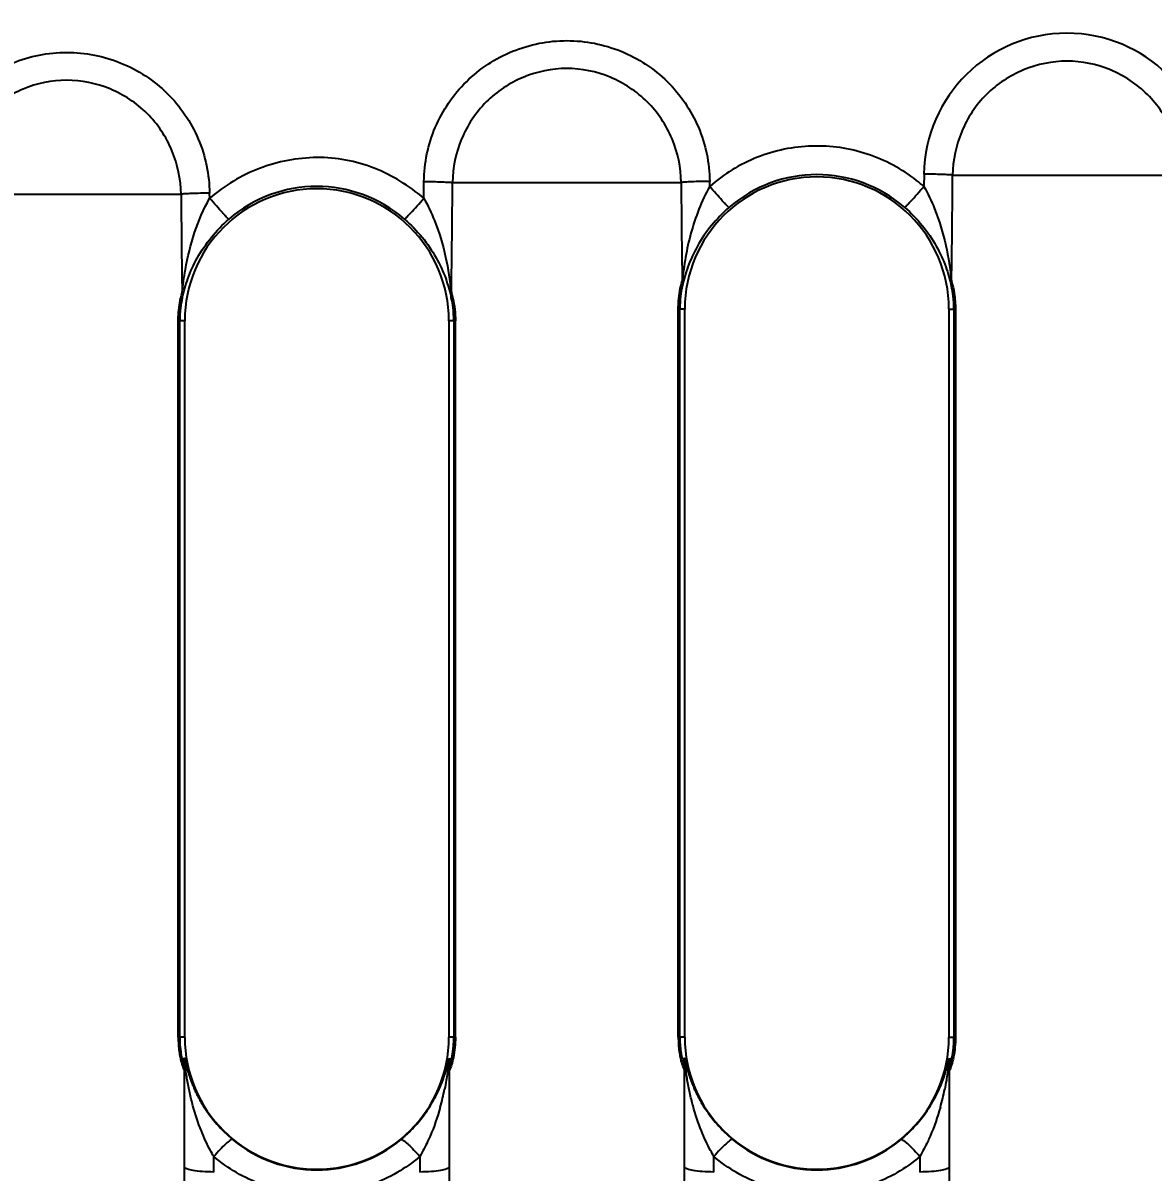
# Model space of a CAD drawing. Header units: millimetres. Extents: x 1147 to 12155, y -6137 to -4403.
# Drawn here: x 4045.92 to 4084.55, y -5163.33 to -5124.06 of the extents above; entities that cross this region are included whole.
import ezdxf

# ---------------------------------------------------------------- set-up
doc = ezdxf.new("R2010")
doc.units = ezdxf.units.MM
doc.header["$LTSCALE"] = 16.335
doc.header["$PDMODE"] = 3
doc.header["$PDSIZE"] = 0.3125
doc.linetypes.add('HIDDEN', pattern=[0.2, 0.1, -0.1])
doc.layers.get('0').update_dxf_attribs({"linetype": 'CONTINUOUS'})
doc.layers.get('Defpoints').update_dxf_attribs({"linetype": 'CONTINUOUS'})
doc.layers.add('DEFAULT_2', color=8, linetype='HIDDEN')
doc.styles.get("Standard").update_dxf_attribs({"font": 'txt', "width": 0.8})
doc.dimstyles.get("Standard").update_dxf_attribs({"dimtxt": 0.15625, "dimasz": 0.1875, "dimexe": 0.125, "dimexo": 0.0625, "dimtad": 0, "dimtih": 1, "dimtoh": 1, "dimdsep": 46, "dimtxsty": 'Standard', "dimcen": 0.09, "dimadec": 0, "dimazin": 0, "dimtp": 0.01, "dimtm": 0.01, "dimtfac": 1, "dimtofl": 0, "dimtmove": 0, "dimatfit": 3, "dimfxl": 0, "dimtolj": 1, "dimarcsym": 0})

# ---------------------------------------------------------------- blocks, each defined once
blk = doc.blocks.new('*D715')
at = {"color": 4, "lineweight": -2}
blk.add_line((3856.578, -5108.772), (3814.98, -5108.772), dxfattribs=at)
at = {"layer": 'Defpoints', "color": 0}
for p in [(3814.98, -5108.772), (3856.641, -5108.772), (4103.729, -5263.772)]:
    blk.add_point(p, dxfattribs=at)
at = {"color": 6, "insert": (3801.113, -5108.772), "char_height": 8, "attachment_point": 5}
blk.add_mtext('\\A1;155.00', dxfattribs=at)
blk = doc.blocks.new('*D716')
at = {"color": 4, "lineweight": -2}
blk.add_line((3858.666, -5058.772), (3814.98, -5058.772), dxfattribs=at)
at = {"layer": 'Defpoints', "color": 0}
for p in [(3814.98, -5058.772), (3858.729, -5058.772), (4103.729, -5263.772)]:
    blk.add_point(p, dxfattribs=at)
at = {"color": 6, "insert": (3800.58, -5058.772), "char_height": 8, "attachment_point": 5}
blk.add_mtext('\\A1;205.00', dxfattribs=at)
blk = doc.blocks.new('*D721')
at = {"color": 4, "lineweight": -2}
blk.add_line((3858.729, -5054.498), (3858.729, -5013.344), dxfattribs=at)
at = {"layer": 'Defpoints', "color": 0}
for p in [(3858.729, -5013.344), (3858.729, -5054.56), (4103.729, -5263.772)]:
    blk.add_point(p, dxfattribs=at)
at = {"color": 6, "insert": (3858.729, -4998.41), "char_height": 8, "attachment_point": 5, "rotation": 90}
blk.add_mtext('\\A1;245.00', dxfattribs=at)

msp = doc.modelspace()

# ---------------------------------------------------------------- linework, layer by layer
at = {"color": 7, "linetype": 'Continuous'}
for p, q in [((4059.626, -5130.049), (4059.632, -5129.478)), ((4060.609, -5129.514), (4068.421, -5129.514)), ((4069.4, -5129.648), (4069.397, -5129.476)), ((4076.724, -5129.226), (4076.721, -5129.647)), ((4077.702, -5129.263), (4085.515, -5129.263)), ((4043.516, -5129.917), (4051.328, -5129.917)), ((4052.307, -5130.051), (4052.303, -5129.878)), ((4068.324, -5158.724), (4068.324, -5133.838)), ((4068.547, -5133.838), (4068.324, -5133.838)), ((4068.376, -5158.724), (4068.376, -5133.838)), ((4068.547, -5158.724), (4068.547, -5133.838)), ((4077.575, -5133.838), (4077.575, -5158.724)), ((4077.575, -5133.838), (4077.799, -5133.838)), ((4077.747, -5133.838), (4077.747, -5158.724)), ((4077.799, -5133.838), (4077.799, -5158.724)), ((4051.23, -5158.724), (4051.23, -5134.24)), ((4051.454, -5134.24), (4051.23, -5134.24)), ((4051.282, -5158.724), (4051.282, -5134.24)), ((4051.454, -5158.724), (4051.454, -5134.24)), ((4060.481, -5134.24), (4060.481, -5158.724)), ((4060.653, -5134.24), (4060.481, -5134.24)), ((4060.653, -5134.24), (4060.653, -5158.724)), ((4060.705, -5158.724), (4060.705, -5134.24)), ((4051.454, -5158.724), (4051.23, -5158.724)), ((4060.705, -5158.724), (4060.481, -5158.724)), ((4068.547, -5158.724), (4068.324, -5158.724)), ((4077.575, -5158.724), (4077.799, -5158.724)), ((4051.443, -5163.152), (4051.443, -5159.603)), ((4060.492, -5159.603), (4060.492, -5163.152)), ((4068.536, -5163.152), (4068.536, -5159.603)), ((4077.586, -5159.603), (4077.586, -5163.152)), ((4052.448, -5163.332), (4052.448, -5162.802)), ((4059.487, -5162.802), (4059.487, -5163.332)), ((4069.542, -5163.332), (4069.542, -5162.802)), ((4076.58, -5162.802), (4076.58, -5163.332))]:
    msp.add_line(p, q, dxfattribs=at)
for centre, radius, start, end in [((4103.729, -7118.947), 1999.166, 85.604565, 94.395435), ((4081.608, -5129.296), 4.886, 0.8359, 179.1817), ((3431.508, -5124.766), 629.118, 359.224576, 359.567548), ((4693.247, -5124.587), 624.845, 180.451854, 180.761056), ((4073.061, -5133.838), 4.514, 0, 180), ((4073.061, -5133.829), 4.584, 49.0816, 130.9634), ((4072.584, -5134.477), 6.359, 49.4176, 52.3671), ((3453.255, -5124.497), 624.465, 359.23067, 359.562713), ((4680.894, -5124.905), 629.586, 180.456057, 180.762808), ((4055.968, -5134.24), 4.514, 0, 180), ((4055.967, -5134.231), 4.584, 49.1012, 130.9701), ((4055.968, -5158.724), 4.514, 180, 0), ((4073.061, -5158.724), 4.514, 180, 0), ((4023.635, -5158.504), 27.81, 357.9269, 358.0608), ((4050.533, -5159.603), 0.91, 0.0251, 10.0006), ((4061.396, -5159.602), 0.903, 170.0415, 180.0866), ((4087.113, -5158.544), 26.622, 181.9381, 182.3377), ((4040.728, -5158.504), 27.81, 357.9269, 358.0608), ((4067.627, -5159.603), 0.91, 0.0251, 10.0006), ((4078.489, -5159.602), 0.903, 170.0415, 180.0866), ((4104.206, -5158.544), 26.622, 181.9381, 182.3377), ((4026.08, -5158.593), 25.363, 357.655, 357.9277), ((4050.501, -5159.827), 0.942, 0.0141, 12.0456), ((4061.434, -5159.827), 0.942, 167.9548, 179.9781), ((4043.174, -5158.593), 25.363, 357.655, 357.9277), ((4067.595, -5159.827), 0.942, 0.0141, 12.0456), ((4078.528, -5159.827), 0.942, 167.9548, 179.984), ((4051.665, -5158.729), 8.852, 344.3403, 348.4216), ((4068.759, -5158.729), 8.852, 344.3403, 348.4216), ((4055.968, -5158.776), 4.486, 230.0544, 309.9456), ((4073.061, -5158.776), 4.486, 230.0544, 309.9456)]:
    msp.add_arc(centre, radius, start, end, dxfattribs=at)
for points, knots in [([(4059.632, -5129.478), (4059.638, -5128.849), (4059.902, -5127.578), (4060.994, -5125.979), (4062.613, -5124.913), (4064.514, -5124.54), (4066.415, -5124.912), (4068.034, -5125.977), (4069.127, -5127.575), (4069.391, -5128.846), (4069.397, -5129.476)], [0, 0, 0, 0, 0.124971, 0.249967, 0.374991, 0.500012, 0.625033, 0.750052, 0.875046, 1, 1, 1, 1]), ([(4042.538, -5129.881), (4042.55, -5129.251), (4042.743, -5128.294), (4043.354, -5127.182), (4044.168, -5126.207), (4045.519, -5125.314), (4047.42, -5124.942), (4049.322, -5125.313), (4050.94, -5126.379), (4052.036, -5127.977), (4052.293, -5129.248), (4052.303, -5129.878)], [0, 0, 0, 0, 0.124899, 0.187666, 0.250437, 0.375367, 0.500312, 0.625255, 0.750186, 0.875116, 1, 1, 1, 1]), ([(4068.421, -5129.514), (4068.416, -5129.006), (4068.199, -5127.984), (4067.339, -5126.683), (4066.037, -5125.827), (4064.511, -5125.51), (4062.986, -5125.829), (4061.686, -5126.687), (4060.829, -5127.987), (4060.613, -5129.007), (4060.609, -5129.514)], [0, 0, 0, 0, 0.125403, 0.250506, 0.375482, 0.500268, 0.625054, 0.749969, 0.874897, 1, 1, 1, 1]), ([(4085.515, -5129.263), (4085.51, -5128.756), (4085.294, -5127.737), (4084.437, -5126.436), (4083.137, -5125.578), (4081.612, -5125.258), (4080.086, -5125.575), (4078.784, -5126.431), (4077.923, -5127.733), (4077.707, -5128.755), (4077.702, -5129.263)], [0, 0, 0, 0, 0.125071, 0.249972, 0.374885, 0.499675, 0.624474, 0.749465, 0.874594, 1, 1, 1, 1]), ([(4051.328, -5129.917), (4051.323, -5129.407), (4051.105, -5128.384), (4050.242, -5127.082), (4048.939, -5126.227), (4047.414, -5125.912), (4045.891, -5126.231), (4044.593, -5127.089), (4043.736, -5128.389), (4043.52, -5129.409), (4043.516, -5129.917)], [0, 0, 0, 0, 0.125663, 0.25091, 0.375881, 0.500571, 0.625171, 0.74991, 0.874793, 1, 1, 1, 1]), ([(4076.467, -5129.441), (4075.963, -5129.053), (4074.82, -5128.432), (4072.892, -5128.157), (4070.986, -5128.546), (4069.878, -5129.229), (4069.4, -5129.648)], [0, 0, 0, 0, 0.249987, 0.500012, 0.750044, 1, 1, 1, 1]), ([(4059.626, -5130.049), (4059.121, -5129.62), (4057.971, -5128.905), (4056.297, -5128.592), (4054.97, -5128.732), (4054.004, -5129.004), (4053.1, -5129.441), (4052.561, -5129.835), (4052.307, -5130.051)], [0, 0, 0, 0, 0.249539, 0.499021, 0.624249, 0.749583, 0.874777, 1, 1, 1, 1]), ([(4059.632, -5129.478), (4059.839, -5129.48), (4060.122, -5129.484), (4060.447, -5129.5), (4060.566, -5129.508), (4060.609, -5129.514)], [0, 0, 0, 0, 0.634791, 0.867408, 1, 1, 1, 1]), ([(4069.397, -5129.476), (4069.191, -5129.478), (4068.909, -5129.482), (4068.584, -5129.499), (4068.464, -5129.507), (4068.421, -5129.514)], [0, 0, 0, 0, 0.633181, 0.866642, 1, 1, 1, 1]), ([(4077.702, -5129.263), (4077.659, -5129.256), (4077.539, -5129.249), (4077.214, -5129.232), (4076.931, -5129.228), (4076.725, -5129.226)], [0, 0, 0, 0, 0.133637, 0.367276, 1, 1, 1, 1]), ([(4052.304, -5129.878), (4052.098, -5129.88), (4051.815, -5129.884), (4051.49, -5129.901), (4051.371, -5129.909), (4051.328, -5129.917)], [0, 0, 0, 0, 0.633252, 0.866688, 1, 1, 1, 1]), ([(4069.399, -5129.648), (4069.116, -5130.147), (4068.809, -5130.958), (4068.56, -5132.06), (4068.491, -5132.614), (4068.457, -5132.886)], [0, 0, 0, 0, 0.507123, 0.757152, 1, 1, 1, 1]), ([(4070.056, -5130.367), (4070.046, -5130.363), (4070.024, -5130.338), (4069.977, -5130.294), (4069.91, -5130.221), (4069.787, -5130.088), (4069.615, -5129.894), (4069.472, -5129.732), (4069.399, -5129.648)], [0, 0, 0, 0, 0.030903, 0.099655, 0.201989, 0.333511, 0.658572, 1, 1, 1, 1]), ([(4076.064, -5130.364), (4076.072, -5130.361), (4076.092, -5130.339), (4076.135, -5130.299), (4076.198, -5130.232), (4076.319, -5130.102), (4076.496, -5129.904), (4076.644, -5129.736), (4076.721, -5129.647)], [0, 0, 0, 0, 0.027298, 0.088794, 0.183246, 0.309276, 0.637838, 1, 1, 1, 1]), ([(4076.721, -5129.647), (4076.861, -5129.893), (4077.166, -5130.545), (4077.491, -5131.633), (4077.617, -5132.472), (4077.664, -5132.882)], [0, 0, 0, 0, 0.250173, 0.635163, 1, 1, 1, 1]), ([(4051.364, -5133.287), (4051.394, -5133.02), (4051.487, -5132.323), (4051.757, -5131.222), (4052.095, -5130.423), (4052.305, -5130.051)], [0, 0, 0, 0, 0.238012, 0.622165, 1, 1, 1, 1]), ([(4052.962, -5130.769), (4052.954, -5130.766), (4052.933, -5130.744), (4052.89, -5130.704), (4052.828, -5130.636), (4052.707, -5130.506), (4052.53, -5130.308), (4052.382, -5130.14), (4052.305, -5130.051)], [0, 0, 0, 0, 0.027301, 0.088896, 0.18347, 0.309595, 0.638131, 1, 1, 1, 1]), ([(4058.969, -5130.766), (4058.977, -5130.763), (4058.997, -5130.74), (4059.041, -5130.701), (4059.103, -5130.634), (4059.225, -5130.504), (4059.401, -5130.306), (4059.549, -5130.138), (4059.626, -5130.049)], [0, 0, 0, 0, 0.027333, 0.088838, 0.183285, 0.309302, 0.637826, 1, 1, 1, 1]), ([(4059.626, -5130.049), (4059.766, -5130.295), (4060.071, -5130.946), (4060.396, -5132.033), (4060.522, -5132.872), (4060.569, -5133.28)], [0, 0, 0, 0, 0.2503, 0.635477, 1, 1, 1, 1]), ([(4070.056, -5130.367), (4069.624, -5130.739), (4069.089, -5131.4), (4068.645, -5132.363), (4068.517, -5132.834), (4068.461, -5133.055)], [0, 0, 0, 0, 0.53929, 0.784635, 1, 1, 1, 1]), ([(4076.064, -5130.364), (4076.494, -5130.738), (4077.033, -5131.397), (4077.475, -5132.36), (4077.606, -5132.831), (4077.66, -5133.051)], [0, 0, 0, 0, 0.539229, 0.785084, 1, 1, 1, 1]), ([(4051.368, -5133.456), (4051.422, -5133.235), (4051.553, -5132.765), (4051.994, -5131.802), (4052.532, -5131.142), (4052.962, -5130.769)], [0, 0, 0, 0, 0.215239, 0.461019, 1, 1, 1, 1]), ([(4058.969, -5130.766), (4059.399, -5131.139), (4059.938, -5131.798), (4060.38, -5132.761), (4060.511, -5133.23), (4060.566, -5133.45)], [0, 0, 0, 0, 0.539528, 0.785479, 1, 1, 1, 1]), ([(4068.324, -5133.838), (4068.324, -5133.745), (4068.337, -5133.424), (4068.39, -5133.104), (4068.457, -5132.886)], [0, 0, 0, 0, 0.290028, 1, 1, 1, 1]), ([(4068.461, -5133.055), (4068.433, -5133.168), (4068.393, -5133.429), (4068.376, -5133.692), (4068.376, -5133.838)], [0, 0, 0, 0, 0.443283, 1, 1, 1, 1]), ([(4077.747, -5133.838), (4077.747, -5133.691), (4077.729, -5133.426), (4077.688, -5133.165), (4077.66, -5133.051)], [0, 0, 0, 0, 0.55798, 1, 1, 1, 1]), ([(4077.664, -5132.882), (4077.702, -5133.017), (4077.778, -5133.332), (4077.796, -5133.656), (4077.799, -5133.838)], [0, 0, 0, 0, 0.434762, 1, 1, 1, 1]), ([(4051.23, -5134.24), (4051.23, -5134.147), (4051.243, -5133.826), (4051.296, -5133.505), (4051.364, -5133.287)], [0, 0, 0, 0, 0.290236, 1, 1, 1, 1]), ([(4051.368, -5133.456), (4051.34, -5133.569), (4051.3, -5133.83), (4051.282, -5134.094), (4051.282, -5134.24)], [0, 0, 0, 0, 0.442973, 1, 1, 1, 1]), ([(4060.653, -5134.24), (4060.653, -5134.092), (4060.635, -5133.827), (4060.594, -5133.564), (4060.566, -5133.45)], [0, 0, 0, 0, 0.558904, 1, 1, 1, 1]), ([(4060.569, -5133.28), (4060.588, -5133.34), (4060.671, -5133.653), (4060.705, -5133.979), (4060.705, -5134.24)], [0, 0, 0, 0, 0.192453, 1, 1, 1, 1]), ([(4060.653, -5134.24), (4060.655, -5134.24), (4060.673, -5134.241), (4060.69, -5134.238), (4060.705, -5134.24)], [0, 0, 0, 0, 0.115206, 1, 1, 1, 1]), ([(4051.23, -5158.724), (4051.23, -5158.805), (4051.236, -5158.966), (4051.257, -5159.19), (4051.298, -5159.415), (4051.324, -5159.564), (4051.443, -5159.913), (4051.443, -5159.827)], [0, 0, 0, 0, 0.21499, 0.42121, 0.609642, 0.77114, 1, 1, 1, 1]), ([(4051.282, -5158.724), (4051.282, -5158.836), (4051.29, -5159.001), (4051.314, -5159.211), (4051.334, -5159.35), (4051.357, -5159.465), (4051.378, -5159.557), (4051.398, -5159.609), (4051.408, -5159.644), (4051.416, -5159.646)], [0, 0, 0, 0, 0.358861, 0.52633, 0.677356, 0.80557, 0.905304, 0.971566, 1, 1, 1, 1]), ([(4060.705, -5158.724), (4060.705, -5158.957), (4060.675, -5159.279), (4060.585, -5159.64), (4060.542, -5159.772), (4060.519, -5159.819)], [0, 0, 0, 0, 0.626808, 0.860215, 1, 1, 1, 1]), ([(4060.628, -5159.149), (4060.632, -5159.115), (4060.646, -5158.974), (4060.653, -5158.832), (4060.653, -5158.724)], [0, 0, 0, 0, 0.240833, 1, 1, 1, 1]), ([(4068.324, -5158.724), (4068.324, -5158.805), (4068.33, -5158.966), (4068.351, -5159.19), (4068.392, -5159.415), (4068.418, -5159.564), (4068.536, -5159.913), (4068.536, -5159.827)], [0, 0, 0, 0, 0.21499, 0.42121, 0.609642, 0.77114, 1, 1, 1, 1]), ([(4068.376, -5158.724), (4068.376, -5158.836), (4068.384, -5159.001), (4068.407, -5159.211), (4068.428, -5159.35), (4068.451, -5159.465), (4068.471, -5159.557), (4068.492, -5159.609), (4068.501, -5159.644), (4068.51, -5159.646)], [0, 0, 0, 0, 0.358861, 0.52633, 0.677356, 0.80557, 0.905304, 0.971566, 1, 1, 1, 1]), ([(4077.799, -5158.724), (4077.799, -5158.956), (4077.769, -5159.277), (4077.679, -5159.637), (4077.636, -5159.77), (4077.613, -5159.817)], [0, 0, 0, 0, 0.62537, 0.85881, 1, 1, 1, 1]), ([(4077.722, -5159.149), (4077.726, -5159.115), (4077.74, -5158.974), (4077.747, -5158.832), (4077.747, -5158.724)], [0, 0, 0, 0, 0.240833, 1, 1, 1, 1]), ([(4060.513, -5159.63), (4060.513, -5159.636), (4060.516, -5159.654), (4060.542, -5159.616), (4060.551, -5159.565), (4060.583, -5159.455), (4060.606, -5159.315), (4060.622, -5159.207), (4060.628, -5159.149)], [0, 0, 0, 0, 0.031532, 0.058615, 0.179548, 0.387286, 0.666665, 1, 1, 1, 1]), ([(4077.607, -5159.63), (4077.607, -5159.636), (4077.609, -5159.654), (4077.635, -5159.616), (4077.644, -5159.565), (4077.676, -5159.455), (4077.7, -5159.315), (4077.715, -5159.207), (4077.722, -5159.149)], [0, 0, 0, 0, 0.031532, 0.058615, 0.179548, 0.387286, 0.666665, 1, 1, 1, 1]), ([(4051.734, -5161.072), (4051.694, -5160.926), (4051.639, -5160.704), (4051.578, -5160.408), (4051.538, -5160.188), (4051.503, -5159.971), (4051.481, -5159.802), (4051.462, -5159.667), (4051.458, -5159.619), (4051.443, -5159.557), (4051.443, -5159.593), (4051.443, -5159.603)], [0, 0, 0, 0, 0.292745, 0.438531, 0.582185, 0.722214, 0.857925, 0.920652, 0.965542, 0.980282, 1, 1, 1, 1]), ([(4060.492, -5159.603), (4060.492, -5159.498), (4060.432, -5159.997), (4060.398, -5160.181), (4060.357, -5160.405), (4060.337, -5160.505)], [0, 0, 0, 0, 0.341301, 0.66521, 1, 1, 1, 1]), ([(4060.519, -5159.819), (4060.514, -5159.829), (4060.5, -5159.864), (4060.492, -5159.834), (4060.492, -5159.826)], [0, 0, 0, 0, 0.610484, 1, 1, 1, 1]), ([(4068.828, -5161.072), (4068.788, -5160.926), (4068.733, -5160.704), (4068.672, -5160.408), (4068.632, -5160.188), (4068.597, -5159.971), (4068.574, -5159.802), (4068.555, -5159.667), (4068.552, -5159.619), (4068.537, -5159.557), (4068.536, -5159.593), (4068.536, -5159.603)], [0, 0, 0, 0, 0.292745, 0.438531, 0.582185, 0.722214, 0.857925, 0.920652, 0.965542, 0.980282, 1, 1, 1, 1]), ([(4077.586, -5159.603), (4077.586, -5159.498), (4077.525, -5159.997), (4077.491, -5160.181), (4077.451, -5160.405), (4077.43, -5160.505)], [0, 0, 0, 0, 0.341301, 0.66521, 1, 1, 1, 1]), ([(4077.613, -5159.817), (4077.608, -5159.828), (4077.594, -5159.865), (4077.586, -5159.834), (4077.586, -5159.827)], [0, 0, 0, 0, 0.623232, 1, 1, 1, 1]), ([(4052.448, -5162.802), (4052.408, -5162.734), (4052.25, -5162.451), (4052.113, -5162.155), (4052.021, -5161.927)], [0, 0, 0, 0, 0.243206, 1, 1, 1, 1]), ([(4059.84, -5162.105), (4059.813, -5162.166), (4059.706, -5162.403), (4059.585, -5162.635), (4059.487, -5162.802)], [0, 0, 0, 0, 0.255328, 1, 1, 1, 1]), ([(4069.542, -5162.802), (4069.502, -5162.734), (4069.343, -5162.451), (4069.206, -5162.155), (4069.115, -5161.927)], [0, 0, 0, 0, 0.243206, 1, 1, 1, 1]), ([(4076.933, -5162.105), (4076.907, -5162.166), (4076.8, -5162.403), (4076.679, -5162.635), (4076.58, -5162.802)], [0, 0, 0, 0, 0.255328, 1, 1, 1, 1]), ([(4053.087, -5162.216), (4053.078, -5162.213), (4053.048, -5162.223), (4052.971, -5162.27), (4052.836, -5162.387), (4052.652, -5162.573), (4052.518, -5162.722), (4052.448, -5162.802)], [0, 0, 0, 0, 0.034741, 0.098259, 0.315025, 0.636274, 1, 1, 1, 1]), ([(4058.848, -5162.216), (4058.859, -5162.212), (4058.893, -5162.226), (4058.944, -5162.259), (4059.015, -5162.315), (4059.135, -5162.422), (4059.295, -5162.586), (4059.423, -5162.728), (4059.487, -5162.802)], [0, 0, 0, 0, 0.039768, 0.112527, 0.216204, 0.346578, 0.663689, 1, 1, 1, 1]), ([(4070.181, -5162.216), (4070.171, -5162.213), (4070.142, -5162.223), (4070.065, -5162.27), (4069.93, -5162.387), (4069.746, -5162.573), (4069.611, -5162.722), (4069.542, -5162.802)], [0, 0, 0, 0, 0.034741, 0.098259, 0.315025, 0.636274, 1, 1, 1, 1]), ([(4075.941, -5162.216), (4075.953, -5162.212), (4075.986, -5162.226), (4076.038, -5162.259), (4076.109, -5162.315), (4076.229, -5162.422), (4076.389, -5162.586), (4076.516, -5162.728), (4076.58, -5162.802)], [0, 0, 0, 0, 0.039768, 0.112527, 0.216204, 0.346578, 0.663689, 1, 1, 1, 1]), ([(4059.487, -5162.802), (4059.004, -5163.212), (4057.882, -5163.871), (4055.968, -5164.213), (4054.053, -5163.871), (4052.931, -5163.212), (4052.448, -5162.802)], [0, 0, 0, 0, 0.249583, 0.500006, 0.750427, 1, 1, 1, 1]), ([(4076.58, -5162.802), (4076.097, -5163.212), (4074.976, -5163.871), (4073.061, -5164.213), (4071.146, -5163.871), (4070.025, -5163.212), (4069.542, -5162.802)], [0, 0, 0, 0, 0.249583, 0.500006, 0.750427, 1, 1, 1, 1]), ([(4051.443, -5185.467), (4051.443, -5183.612), (4051.392, -5179.893), (4051.348, -5174.309), (4051.392, -5168.726), (4051.443, -5165.007), (4051.443, -5163.152)], [0, 0, 0, 0, 0.249324, 0.499998, 0.750687, 1, 1, 1, 1]), ([(4052.448, -5163.332), (4052.315, -5163.332), (4052.08, -5163.325), (4051.761, -5163.287), (4051.573, -5163.248), (4051.443, -5163.189), (4051.443, -5163.152)], [0, 0, 0, 0, 0.384296, 0.684921, 0.894812, 1, 1, 1, 1]), ([(4060.492, -5163.152), (4060.492, -5163.189), (4060.362, -5163.248), (4060.175, -5163.287), (4059.855, -5163.325), (4059.62, -5163.332), (4059.487, -5163.332)], [0, 0, 0, 0, 0.105188, 0.315079, 0.615704, 1, 1, 1, 1]), ([(4060.492, -5163.152), (4060.492, -5165.007), (4060.543, -5168.726), (4060.587, -5174.31), (4060.543, -5179.893), (4060.492, -5183.612), (4060.492, -5185.467)], [0, 0, 0, 0, 0.249332, 0.5, 0.750668, 1, 1, 1, 1]), ([(4068.536, -5185.467), (4068.536, -5183.612), (4068.486, -5179.893), (4068.442, -5174.309), (4068.486, -5168.726), (4068.536, -5165.007), (4068.536, -5163.152)], [0, 0, 0, 0, 0.249324, 0.499998, 0.750687, 1, 1, 1, 1]), ([(4069.542, -5163.332), (4069.408, -5163.332), (4069.174, -5163.325), (4068.854, -5163.287), (4068.666, -5163.248), (4068.536, -5163.189), (4068.536, -5163.152)], [0, 0, 0, 0, 0.384296, 0.684921, 0.894812, 1, 1, 1, 1]), ([(4077.586, -5163.152), (4077.586, -5163.189), (4077.456, -5163.248), (4077.268, -5163.287), (4076.949, -5163.325), (4076.714, -5163.332), (4076.58, -5163.332)], [0, 0, 0, 0, 0.105188, 0.315079, 0.615704, 1, 1, 1, 1]), ([(4077.586, -5163.152), (4077.586, -5165.007), (4077.637, -5168.726), (4077.68, -5174.309), (4077.636, -5179.893), (4077.586, -5183.612), (4077.586, -5185.467)], [0, 0, 0, 0, 0.249311, 0.500002, 0.750674, 1, 1, 1, 1])]:
    msp.add_open_spline(points, degree=3, knots=knots, dxfattribs=at)
for points in [[(4068.457, -5132.886), (4068.466, -5132.942), (4068.468, -5132.999), (4068.461, -5133.055)], [(4077.66, -5133.051), (4077.653, -5132.995), (4077.655, -5132.938), (4077.664, -5132.882)], [(4051.368, -5133.456), (4051.375, -5133.4), (4051.373, -5133.343), (4051.364, -5133.287)], [(4060.566, -5133.45), (4060.559, -5133.394), (4060.56, -5133.336), (4060.569, -5133.28)], [(4052.021, -5161.927), (4051.909, -5161.648), (4051.814, -5161.362), (4051.734, -5161.072)], [(4060.188, -5161.118), (4060.094, -5161.454), (4059.979, -5161.785), (4059.84, -5162.105)], [(4069.115, -5161.927), (4069.002, -5161.648), (4068.908, -5161.362), (4068.828, -5161.072)], [(4077.282, -5161.118), (4077.187, -5161.454), (4077.072, -5161.785), (4076.933, -5162.105)]]:
    msp.add_open_spline(points, degree=3, dxfattribs=at)
at = {"layer": 'DEFAULT_2', "color": 8, "linetype": 'HIDDEN'}
for centre, radius, start, end in [((4056.121, -5158.55), 4.755, 204.0048, 212.4641), ((4073.215, -5158.55), 4.755, 204.0048, 212.4641), ((4055.808, -5158.546), 4.762, 328.2044, 331.7318), ((4072.902, -5158.546), 4.762, 328.2044, 331.7318), ((4056.183, -5158.508), 4.83, 212.4893, 230.1393), ((4073.277, -5158.508), 4.83, 212.4893, 230.1393)]:
    msp.add_arc(centre, radius, start, end, dxfattribs=at)
for points, knots in [([(4051.429, -5159.445), (4051.429, -5159.44), (4051.43, -5159.425), (4051.445, -5159.45), (4051.449, -5159.478), (4051.465, -5159.533), (4051.479, -5159.597), (4051.497, -5159.67), (4051.517, -5159.746), (4051.562, -5159.909), (4051.641, -5160.158), (4051.728, -5160.375), (4051.777, -5160.484)], [0, 0, 0, 0, 0.012979, 0.022308, 0.053739, 0.104199, 0.165791, 0.232669, 0.303205, 0.376293, 0.682255, 1, 1, 1, 1]), ([(4068.523, -5159.445), (4068.523, -5159.44), (4068.523, -5159.425), (4068.539, -5159.45), (4068.542, -5159.478), (4068.558, -5159.533), (4068.573, -5159.597), (4068.591, -5159.67), (4068.611, -5159.746), (4068.655, -5159.909), (4068.735, -5160.158), (4068.822, -5160.375), (4068.87, -5160.484)], [0, 0, 0, 0, 0.012979, 0.022308, 0.053739, 0.104199, 0.165791, 0.232669, 0.303205, 0.376293, 0.682255, 1, 1, 1, 1]), ([(4060.003, -5160.802), (4060.126, -5160.573), (4060.28, -5160.221), (4060.405, -5159.801), (4060.459, -5159.589), (4060.479, -5159.495), (4060.491, -5159.455)], [0, 0, 0, 0, 0.542831, 0.797747, 0.913384, 1, 1, 1, 1]), ([(4077.096, -5160.802), (4077.219, -5160.573), (4077.373, -5160.221), (4077.498, -5159.801), (4077.552, -5159.589), (4077.573, -5159.495), (4077.585, -5159.455)], [0, 0, 0, 0, 0.542831, 0.797747, 0.913384, 1, 1, 1, 1]), ([(4058.848, -5162.216), (4058.948, -5162.133), (4059.328, -5161.787), (4059.654, -5161.381), (4059.856, -5161.055)], [0, 0, 0, 0, 0.25291, 1, 1, 1, 1]), ([(4075.941, -5162.216), (4076.041, -5162.133), (4076.422, -5161.787), (4076.747, -5161.381), (4076.949, -5161.055)], [0, 0, 0, 0, 0.25291, 1, 1, 1, 1])]:
    msp.add_open_spline(points, degree=3, knots=knots, dxfattribs=at)

# ---------------------------------------------------------------- dimensions: what is measured, and where the dimension line sits
for feature_location, offset, dtype, picture, middle in [((3858.729, -5054.56), (0, 41.216), 1, '*D721', (3858.729, -4998.41)), ((3858.729, -5058.772), (-43.749, 0), 0, '*D716', (3800.58, -5058.772)), ((3856.641, -5108.772), (-41.661, 0), 0, '*D715', (3801.113, -5108.772))]:
    dim = msp.add_ordinate_dim(feature_location=feature_location, offset=offset, dtype=dtype, origin=(4103.729, -5263.772), dimstyle='Standard', override={"dimtxt": 8, "dimasz": 10, "dimgap": 0, "dimtih": 0, "dimtoh": 0, "dimzin": 0, "dimcen": 0, "dimclrd": 4, "dimclre": 4, "dimclrt": 6, "dimadec": 2, "dimtp": 0, "dimtm": 0, "dimtzin": 0})
    dim.commit()
    dim.dimension.update_dxf_attribs({"geometry": picture, "text_midpoint": middle})

doc.saveas('drawing.dxf')
